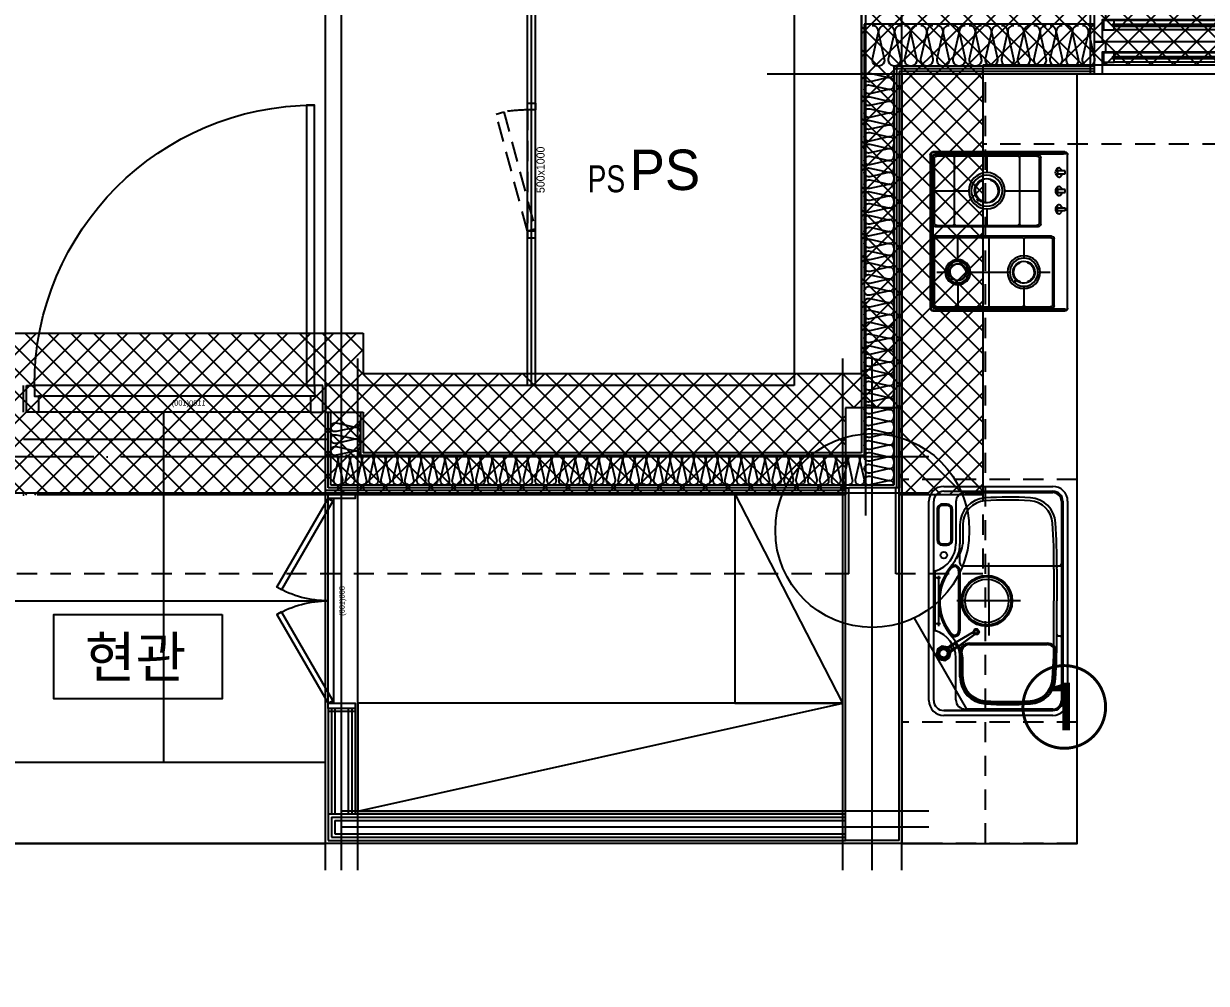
# Model space of a CAD drawing. Header units: millimetres. Extents: x -24416 to 92204, y -190080 to 23760.
# Drawn here: x 21951 to 26340, y -113935 to -110373 of the extents above; entities that cross this region are included whole.
import ezdxf
from ezdxf.enums import TextEntityAlignment as Align
from ezdxf.xclip import XClip

# ---------------------------------------------------------------- set-up
doc = ezdxf.new("R2010")
doc.units = ezdxf.units.MM
doc.header["$LTSCALE"] = 50
doc.header["$XCLIPFRAME"] = 0
for name, pattern in [('-HID', [2.5, 1.5, -1]), ('AUDIT_D_220706163347-0', [0]), ('CEN', [62, 60, -1, 0, -1]), ('HID', [2.5, 1.5, -1]), ('xr-101_102동-2F$0$HID', [2.3, 1.5, -0.8])]:
    doc.linetypes.add(name, pattern=pattern)
doc.layers.get('defpoints').update_dxf_attribs({"color": 139})
for name, color, linetype in [('A-STEEL', 4, 'Continuous'), ('AA-XXXX-TEXT#LEV', 3, 'Continuous'), ('AA-단열-바닥-욕실', 30, 'Continuous'), ('ARDM', 7, 'Continuous'), ('CEN_CON', 1, 'CEN'), ('CEN_WALL', 12, 'CEN'), ('CONC', 2, 'Continuous'), ('dan1', 7, 'HID'), ('DOOR', 4, 'Continuous'), ('F-FUR-설치', 6, 'Continuous'), ('FUR', 4, 'Continuous'), ('FUR_가전', 8, 'HID'), ('HAT', 9, 'Continuous'), ('INS', 252, 'Continuous'), ('ROM', 7, 'AUDIT_D_220706163347-0'), ('TEXT', 3, 'Continuous'), ('WAL_DRY', 7, 'Continuous'), ('WIN', 4, 'Continuous'), ('xr-101_102동-2F$0$AA-DWXM-DOOR(PS점검구)', 4, 'xr-101_102동-2F$0$HID'), ('바닥타일', 8, 'Continuous'), ('실명', 3, 'AUDIT_D_220706163347-0'), ('실명박스', 7, 'AUDIT_D_220706163347-0')]:
    doc.layers.add(name, color=color, linetype=linetype)
for name, color, linetype, plot in [('AA-CEN', 1, 'CEN', False), ('AA-XXXX-MC', 153, 'AUDIT_D_220706163347-0', False), ('Def-PrintX', 147, 'Continuous', False), ('Defpoint', 135, 'Continuous', False), ('MC', 135, 'Continuous', False), ('X - 단위세대$0$0_임시', 134, 'Continuous', False), ('xr-101_102동-2F$0$DEFPOINT', 231, 'Continuous', False)]:
    doc.layers.add(name, color=color, linetype=linetype, plot=plot)
doc.styles.add('HAUD01', font='Dotum.ttf')
doc.styles.add('HAUD02', font='Dotum.ttf', dxfattribs={"width": 0.8})
doc.styles.add('xr-101_102동-2F$0$HAUD01', font='Dotum.ttf')
doc.styles.add('돋움', font='Dotum.ttf')

# ---------------------------------------------------------------- blocks, each defined once
blk = doc.blocks.new('A$C38A1636F')
at = {"layer": 'xr-101_102동-2F$0$AA-DWXM-DOOR(PS점검구)'}
for p, q in [((225, 0), (-225, 0)), ((-225, -30), (225, -30))]:
    blk.add_line(p, q, dxfattribs=at)
for points in [[(-250, 0), (-225, 0), (-225, -30), (-250, -30)], [(250, 0), (225, 0), (225, -30), (250, -30)], [(-209.7, -146.5), (-217.4, -117.5), (217.2, -1), (225, -30)]]:
    blk.add_lwpolyline(points, close=True, dxfattribs=at)
blk.add_arc((385.2, -21.3), 610.2, 180.8182, 189.0705, dxfattribs=at)
at = {"layer": 'xr-101_102동-2F$0$DEFPOINT', "style": 'xr-101_102동-2F$0$HAUD01'}
blk.add_text('500x1000', height=30, rotation=180, dxfattribs=at).set_placement((-2.5, 18.6), align=Align.MIDDLE_CENTER)
blk = doc.blocks.new('CO-102-28F', base_point=(243441.5, -43595.4))
at = {"layer": 'A-STEEL'}
for p, q in [((253801.5, -43595.4), (253801.5, -41995.4)), ((253831.5, -43595.4), (253831.5, -41995.4))]:
    blk.add_line(p, q, dxfattribs=at)
at = {"layer": 'CEN_CON'}
blk.add_line((253816.5, -43595.4), (253816.5, -41980.4), dxfattribs=at)
at = {"layer": 'AA-XXXX-TEXT#LEV', "rotation": 270}
blk.add_blockref('A$C38A1636F', (253831.5, -42798), dxfattribs=at)
at = {"layer": 'Def-PrintX', "style": 'HAUD02', "width": 0.8}
blk.add_text('PS', height=100, dxfattribs=at).set_placement((254024.6, -42878.7))
blk = doc.blocks.new('WIN_이중창_1500')
at = {"layer": 'Defpoint'}
for p, q in [((-15, 240), (-15, 0)), ((1485, 240), (1485, 0))]:
    blk.add_line(p, q, dxfattribs=at)
at = {"layer": 'WIN'}
blk.add_line((735, -100), (735, 340), dxfattribs=at)
at = {"layer": 'WIN', "color": 8}
for p, q in [((1442, 240), (28, 240)), ((1397, 237), (755, 237)), ((715, 196), (73, 196)), ((1397, 202), (755, 202)), ((1430, 158), (40, 158)), ((715, 161), (73, 161)), ((1430, 120), (40, 120)), ((1397, 117), (755, 117)), ((715, 76), (73, 76)), ((1397, 82), (755, 82)), ((1430, 38), (40, 38)), ((1430, 0), (40, 0)), ((715, 41), (73, 41))]:
    blk.add_line(p, q, dxfattribs=at)
at = {"layer": 'WIN'}
for points in [[(40, 158), (28, 158), (28, 240), (0, 240), (0, 120), (40, 120), (40, 158)], [(755, 216.5), (755, 202), (715, 202), (715, 237), (755, 237), (755, 222.5)], [(1404, 222.5), (1404, 216.5), (748, 216.5), (748, 222.5), (1404, 222.5)], [(1397, 216.5), (1397, 202), (1437, 202), (1437, 237), (1397, 237), (1397, 222.5)], [(1430, 158), (1442, 158), (1442, 240), (1470, 240), (1470, 120), (1430, 120), (1430, 158)], [(73, 175.5), (73, 161), (33, 161), (33, 196), (73, 196), (73, 181.5)], [(722, 181.5), (722, 175.5), (66, 175.5), (66, 181.5), (722, 181.5)], [(715, 175.5), (715, 161), (755, 161), (755, 196), (715, 196), (715, 181.5)], [(40, 38), (28, 38), (28, 120), (0, 120), (0, 0), (40, 0), (40, 38)], [(755, 96.5), (755, 82), (715, 82), (715, 117), (755, 117), (755, 102.5)], [(1404, 102.5), (1404, 96.5), (748, 96.5), (748, 102.5), (1404, 102.5)], [(1397, 96.5), (1397, 82), (1437, 82), (1437, 117), (1397, 117), (1397, 102.5)], [(1430, 38), (1442, 38), (1442, 120), (1470, 120), (1470, 0), (1430, 0), (1430, 38)], [(73, 55.5), (73, 41), (33, 41), (33, 76), (73, 76), (73, 61.5)], [(722, 61.5), (722, 55.5), (66, 55.5), (66, 61.5), (722, 61.5)], [(715, 55.5), (715, 41), (755, 41), (755, 76), (715, 76), (715, 61.5)]]:
    blk.add_lwpolyline(points, dxfattribs=at)
blk = doc.blocks.new('insul1')
blk.add_lwpolyline([(0, 0, 0.480617), (0.146, 0.183), (0.004, 0.817, -1.249969), (0.296, 0.817), (0.154, 0.183, 0.480617), (0.3, 0, 0.480617)], format="xyb")
blk = doc.blocks.new('DOOR-800(100)')
at = {"layer": 'DOOR'}
for points in [[(359.1, 272.7), (349.1, 290), (20, 100), (30, 82.7)], [(440.9, 272.7), (450.9, 290), (780, 100), (770, 82.7)], [(20, 100), (0, 100), (0, 0), (20, 0)], [(780, 80), (780, 100), (20, 100), (20, 80)], [(800, 100), (780, 100), (780, 0), (800, 0)]]:
    blk.add_lwpolyline(points, close=True, dxfattribs=at)
for centre, start, end in [((20, 100), 0, 30), ((780, 100), 150, 180)]:
    blk.add_arc(centre, 380, start, end, dxfattribs=at)
at = {"layer": 'X - 단위세대$0$0_임시'}
for p, q in [((-10, 0), (-10, 100)), ((810, 0), (810, 100))]:
    blk.add_line(p, q, dxfattribs=at)
at = {"layer": 'X - 단위세대$0$0_임시', "style": 'HAUD02'}
blk.add_text('800(100)', height=20, dxfattribs=at).set_placement((400.3, 46.2), align=Align.MIDDLE)
blk = doc.blocks.new('FSD-1100(100)')
at = {"layer": 'DOOR'}
for p, q in [((30, 100), (1070, 100)), ((45, 60), (1055, 60)), ((45, 0), (1055, 0))]:
    blk.add_line(p, q, dxfattribs=at)
blk.add_lwpolyline([(30, 100), (30, 1140), (60, 1140), (60, 100), (30, 100)], dxfattribs=at)
for points in [[(0, 100), (30, 100), (30, 60), (45, 60), (45, 0), (0, 0)], [(1100, 100), (1070, 100), (1070, 60), (1055, 60), (1055, 0), (1100, 0)]]:
    blk.add_lwpolyline(points, close=True, dxfattribs=at)
blk.add_arc((30, 100), 1040, 0, 90, dxfattribs=at)
at = {"layer": 'X - 단위세대$0$0_임시'}
for p, q in [((-10, 0), (-10, 100)), ((1110, 0), (1110, 100))]:
    blk.add_line(p, q, dxfattribs=at)
at = {"layer": 'X - 단위세대$0$0_임시', "style": 'HAUD02'}
blk.add_text('1100(100)', height=20, dxfattribs=at).set_placement((497.5, 32.2), align=Align.MIDDLE)
blk = doc.blocks.new('쿡탑')
at = {"layer": 'FUR'}
for p, q in [((460721, 189595.4), (461291, 189595.4)), ((460711, 189095.4), (460711, 189585.4)), ((460712, 189582.4), (460712, 189318.9)), ((460719, 189103.9), (460719, 189577.4)), ((460721, 189195.4), (460721, 189575.4)), ((460722, 189592.4), (461290, 189592.4)), ((460726, 189267.1), (460726, 189570.4)), ((460729, 189587.4), (461283, 189587.4)), ((460731, 189585.4), (461281, 189585.4)), ((460736, 189580.4), (460973.5, 189580.4)), ((460854.8, 189580.4), (460854.8, 189452.6)), ((460983.5, 189570.4), (460983.5, 189508.6)), ((460988.5, 189195.4), (460988.5, 189575.4)), ((461023.5, 189145.4), (461023.5, 189575.4)), ((461028.5, 189570.4), (461028.5, 189495.4)), ((461038.5, 189580.4), (461276, 189580.4)), ((461157.3, 189570.4), (461157.3, 189532.9)), ((461286, 189570.4), (461286, 189150.4)), ((461291, 189575.4), (461291, 189145.4)), ((461293, 189577.4), (461293, 189103.9)), ((461300, 189582.4), (461300, 189338.9)), ((461301, 189585.4), (461301, 189095.4)), ((460728, 189508.6), (460726, 189508.6)), ((460981.6, 189508.6), (460983.5, 189508.6)), ((460728, 189503.6), (460726, 189503.6)), ((460730.3, 189506.1), (460979.2, 189506.1)), ((460981.6, 189503.6), (460983.5, 189503.6)), ((460983.5, 189503.6), (460983.5, 189267.1)), ((461030.5, 189495.4), (461028.5, 189495.4)), ((461028.5, 189490.4), (461028.5, 189250.4)), ((461030.5, 189490.4), (461028.5, 189490.4)), ((461117.2, 189492.9), (461032.9, 189492.9)), ((461197.3, 189492.9), (461281.7, 189492.9)), ((461284.1, 189495.4), (461286, 189495.4)), ((461284.1, 189490.4), (461286, 189490.4)), ((461157.3, 189452.8), (461157.3, 189300.1)), ((460726, 189385.4), (460787.6, 189385.4)), ((460922, 189385.4), (460983.5, 189385.4)), ((461286, 189376.5), (461028.5, 189376.5)), ((461298, 189156.9), (461300, 189338.9)), ((460714, 189156.9), (460712, 189318.9)), ((460854.8, 189318.1), (460854.8, 189190.4)), ((460728, 189267.1), (460726, 189267.1)), ((460726, 189200.4), (460726, 189262.1)), ((460728, 189262.1), (460726, 189262.1)), ((460730.3, 189264.6), (460979.2, 189264.6)), ((460981.6, 189267.1), (460983.5, 189267.1)), ((460981.6, 189262.1), (460983.5, 189262.1)), ((460983.5, 189262.1), (460983.5, 189200.4)), ((461030.5, 189250.4), (461028.5, 189250.4)), ((461028.5, 189245.4), (461028.5, 189150.4)), ((461030.5, 189245.4), (461028.5, 189245.4)), ((461032.8, 189247.9), (461105, 189247.9)), ((461209.6, 189247.9), (461281.7, 189247.9)), ((461284.1, 189250.4), (461286, 189250.4)), ((461284.1, 189245.4), (461286, 189245.4)), ((460714, 189156.9), (460714, 189095.4)), ((460978.5, 189185.4), (460731, 189185.4)), ((460973.5, 189190.4), (460736, 189190.4)), ((461157.3, 189195.6), (461157.3, 189150.4)), ((461298, 189156.9), (461298, 189095.4)), ((460770.5, 189113.9), (460780.7, 189104.7)), ((460770.5, 189113.9), (460780.7, 189104.7)), ((460780.9, 189123.2), (460792.2, 189123.2)), ((460780.9, 189094.2), (460780.9, 189123.2)), ((460780.9, 189123.2), (460792.2, 189123.2)), ((460780.9, 189094.2), (460780.9, 189123.2)), ((460792.2, 189123.2), (460792.2, 189094.2)), ((460792.2, 189123.2), (460792.2, 189094.2)), ((460803.4, 189113.7), (460792.2, 189104.5)), ((460803.4, 189113.7), (460792.2, 189104.5)), ((460839.4, 189113.9), (460849.6, 189104.7)), ((460839.4, 189113.9), (460849.6, 189104.7)), ((460839.4, 189113.9), (460849.6, 189104.7)), ((460839.4, 189113.9), (460849.6, 189104.7)), ((460839.4, 189113.9), (460849.6, 189104.7)), ((460839.4, 189113.9), (460849.6, 189104.7)), ((460839.4, 189113.9), (460849.6, 189104.7)), ((460839.4, 189113.9), (460849.6, 189104.7)), ((460849.9, 189123.1), (460861.2, 189123.1)), ((460849.9, 189094.2), (460849.9, 189123.1)), ((460849.9, 189123.1), (460861.2, 189123.1)), ((460849.9, 189094.2), (460849.9, 189123.1)), ((460849.9, 189123.1), (460861.2, 189123.1)), ((460849.9, 189094.2), (460849.9, 189123.1)), ((460849.9, 189123.1), (460861.2, 189123.1)), ((460849.9, 189094.2), (460849.9, 189123.1)), ((460849.9, 189123.1), (460861.2, 189123.1)), ((460849.9, 189094.2), (460849.9, 189123.1)), ((460849.9, 189123.1), (460861.2, 189123.1)), ((460849.9, 189094.2), (460849.9, 189123.1)), ((460849.9, 189123.1), (460861.2, 189123.1)), ((460849.9, 189094.2), (460849.9, 189123.1)), ((460849.9, 189123.1), (460861.2, 189123.1)), ((460849.9, 189094.2), (460849.9, 189123.1)), ((460872.3, 189113.7), (460861.1, 189104.5)), ((460872.3, 189113.7), (460861.1, 189104.5)), ((460872.3, 189113.7), (460861.1, 189104.5)), ((460872.3, 189113.7), (460861.1, 189104.5)), ((460872.3, 189113.7), (460861.1, 189104.5)), ((460872.3, 189113.7), (460861.1, 189104.5)), ((460872.3, 189113.7), (460861.1, 189104.5)), ((460872.3, 189113.7), (460861.1, 189104.5)), ((460861.2, 189123.1), (460861.2, 189094.2)), ((460861.2, 189123.1), (460861.2, 189094.2)), ((460861.2, 189123.1), (460861.2, 189094.2)), ((460861.2, 189123.1), (460861.2, 189094.2)), ((460861.2, 189123.1), (460861.2, 189094.2)), ((460861.2, 189123.1), (460861.2, 189094.2)), ((460861.2, 189123.1), (460861.2, 189094.2)), ((460861.2, 189123.1), (460861.2, 189094.2)), ((460907.3, 189113.7), (460918.4, 189104.5)), ((460907.3, 189113.7), (460918.4, 189104.5)), ((460907.3, 189113.7), (460918.4, 189104.5)), ((460907.3, 189113.7), (460918.4, 189104.5)), ((460907.3, 189113.7), (460918.4, 189104.5)), ((460907.3, 189113.7), (460918.4, 189104.5)), ((460907.3, 189113.7), (460918.4, 189104.5)), ((460907.3, 189113.7), (460918.4, 189104.5)), ((460929.7, 189123.1), (460918.4, 189123.1)), ((460918.4, 189123.1), (460918.4, 189094.2)), ((460929.7, 189123.1), (460918.4, 189123.1)), ((460918.4, 189123.1), (460918.4, 189094.2)), ((460929.7, 189123.1), (460918.4, 189123.1)), ((460918.4, 189123.1), (460918.4, 189094.2)), ((460929.7, 189123.1), (460918.4, 189123.1)), ((460918.4, 189123.1), (460918.4, 189094.2)), ((460929.7, 189123.1), (460918.4, 189123.1)), ((460918.4, 189123.1), (460918.4, 189094.2)), ((460929.7, 189123.1), (460918.4, 189123.1)), ((460918.4, 189123.1), (460918.4, 189094.2)), ((460929.7, 189123.1), (460918.4, 189123.1)), ((460918.4, 189123.1), (460918.4, 189094.2)), ((460929.7, 189123.1), (460918.4, 189123.1)), ((460918.4, 189123.1), (460918.4, 189094.2)), ((460929.7, 189094.2), (460929.7, 189123.1)), ((460929.7, 189094.2), (460929.7, 189123.1)), ((460929.7, 189094.2), (460929.7, 189123.1)), ((460929.7, 189094.2), (460929.7, 189123.1)), ((460929.7, 189094.2), (460929.7, 189123.1)), ((460929.7, 189094.2), (460929.7, 189123.1)), ((460929.7, 189094.2), (460929.7, 189123.1)), ((460929.7, 189094.2), (460929.7, 189123.1)), ((460940.2, 189113.9), (460930, 189104.7)), ((460940.2, 189113.9), (460930, 189104.7)), ((460940.2, 189113.9), (460930, 189104.7)), ((460940.2, 189113.9), (460930, 189104.7)), ((460940.2, 189113.9), (460930, 189104.7)), ((460940.2, 189113.9), (460930, 189104.7)), ((460940.2, 189113.9), (460930, 189104.7)), ((460940.2, 189113.9), (460930, 189104.7)), ((461281, 189135.4), (461033.5, 189135.4)), ((461276, 189140.4), (461038.5, 189140.4)), ((461291, 189085.4), (460721, 189085.4)), ((460792.2, 189094.2), (460780.9, 189094.2)), ((460792.2, 189094.2), (460780.9, 189094.2)), ((460861.2, 189094.2), (460849.9, 189094.2)), ((460861.2, 189094.2), (460849.9, 189094.2)), ((460861.2, 189094.2), (460849.9, 189094.2)), ((460861.2, 189094.2), (460849.9, 189094.2)), ((460861.2, 189094.2), (460849.9, 189094.2)), ((460861.2, 189094.2), (460849.9, 189094.2)), ((460861.2, 189094.2), (460849.9, 189094.2)), ((460861.2, 189094.2), (460849.9, 189094.2)), ((460918.4, 189094.2), (460929.7, 189094.2)), ((460918.4, 189094.2), (460929.7, 189094.2)), ((460918.4, 189094.2), (460929.7, 189094.2)), ((460918.4, 189094.2), (460929.7, 189094.2)), ((460918.4, 189094.2), (460929.7, 189094.2)), ((460918.4, 189094.2), (460929.7, 189094.2)), ((460918.4, 189094.2), (460929.7, 189094.2)), ((460918.4, 189094.2), (460929.7, 189094.2))]:
    blk.add_line(p, q, dxfattribs=at)
for centre, radius in [((461157.3, 189492.9), 46.7), ((461157.3, 189492.9), 40), ((460854.8, 189385.4), 67.2), ((460854.8, 189385.4), 57.7), ((461157.3, 189247.9), 60.9), ((461157.3, 189247.9), 52.3)]:
    blk.add_circle(centre, radius, dxfattribs=at)
for centre, radius, start, end in [((460721, 189585.4), 10, 90, 180), ((461291, 189585.4), 10, 0, 90), ((460722, 189582.4), 10, 90, 180), ((460729, 189577.4), 10, 90, 180), ((460731, 189575.4), 10, 90, 180), ((460736, 189570.4), 10, 90, 180), ((460973.5, 189570.4), 10, 0, 90), ((460978.5, 189575.4), 10, 0, 90), ((461033.5, 189575.4), 10, 90, 180), ((461038.5, 189570.4), 10, 90, 180), ((461276, 189570.4), 10, 0, 90), ((461281, 189575.4), 10, 0, 90), ((461283, 189577.4), 10, 0, 90), ((461290, 189582.4), 10, 0, 90), ((460727.8, 189506.1), 2.51, 274.2415, 85.7585), ((460981.7, 189506.1), 2.51, 94.2415, 265.7585), ((461157.3, 189492.9), 31.4, 46.3378, 40.7194), ((461157.3, 189492.9), 29.2, 21.5687, 157.2181), ((461030.3, 189492.9), 2.51, 274.2415, 85.7585), ((461156.1, 189435.2), 55.6, 120.4999, 120.9395), ((461157.9, 189550.4), 55.6, 237.2301, 237.6615), ((461128.7, 189481.7), 1.53, 21.2578, 120.4999), ((461129, 189504.7), 1.53, 237.6615, 337.2181), ((461157.3, 189492.9), 29.2, 201.2578, 336.4054), ((461185.4, 189480.6), 1.53, 57.1633, 156.4054), ((461185.8, 189504.1), 1.53, 201.5687, 301.1252), ((461156.1, 189435.2), 55.6, 56.7238, 57.1633), ((461157.9, 189550.4), 55.6, 301.1252, 301.5566), ((461284.2, 189492.9), 2.51, 94.2415, 265.7585), ((460854.8, 189385.4), 45.2, 46.3378, 40.7194), ((460854.8, 189385.4), 42, 21.5687, 157.2181), ((460855.7, 189468.2), 80, 237.2301, 237.6615), ((460814, 189402.5), 2.21, 237.6615, 337.2181), ((460895.9, 189401.6), 2.21, 201.5687, 301.1252), ((460855.7, 189468.2), 80, 301.1252, 301.5566), ((460853.1, 189302.3), 80, 120.4999, 120.9395), ((460813.6, 189369.3), 2.21, 21.2578, 120.4999), ((460854.8, 189385.4), 42, 201.2578, 336.4054), ((460895.3, 189367.7), 2.21, 57.1633, 156.4054), ((460853.1, 189302.3), 80, 56.7238, 57.1633), ((461157.3, 189247.9), 41, 46.3378, 40.7194), ((460727.8, 189264.6), 2.51, 274.2415, 85.7585), ((460981.7, 189264.6), 2.51, 94.2415, 265.7585), ((461030.3, 189247.9), 2.51, 274.2415, 85.7585), ((461158.1, 189323), 72.6, 237.2301, 237.6615), ((461120.3, 189263.4), 2, 237.6615, 337.2181), ((461157.3, 189247.9), 38.1, 21.5687, 157.2181), ((461194.5, 189262.6), 2, 201.5687, 301.1252), ((461158.1, 189323), 72.6, 301.1252, 301.5566), ((461284.2, 189247.9), 2.51, 94.2415, 265.7585), ((460736, 189200.4), 10, 180, 270), ((460973.5, 189200.4), 10, 270, 0), ((461155.7, 189172.5), 72.6, 120.4999, 120.9395), ((461119.9, 189233.3), 2, 21.2578, 120.4999), ((461157.3, 189247.9), 38.1, 201.2578, 336.4054), ((461194, 189231.8), 2, 57.1633, 156.4054), ((461155.7, 189172.5), 72.6, 56.7238, 57.1633), ((460731, 189195.4), 10, 180, 270), ((460978.5, 189195.4), 10, 270, 0), ((460773.8, 189117.6), 5, 148.5357, 228.0471), ((460773.8, 189117.6), 5, 148.5357, 228.0471), ((460776.4, 189115.1), 8.47, 57.3013, 148.1768), ((460776.4, 189115.1), 8.47, 57.3013, 148.1768), ((460787, 189109.6), 20.4, 31.2565, 148.5357), ((460787, 189109.6), 20.4, 31.2565, 148.5357), ((460796.9, 189113.5), 9.86, 34.7229, 117.6077), ((460796.9, 189113.5), 9.86, 34.7229, 117.6077), ((460800.2, 189117.6), 5, 309.4595, 31.2565), ((460800.2, 189117.6), 5, 309.4595, 31.2565), ((460842.8, 189117.6), 5, 148.5357, 228.0471), ((460842.8, 189117.6), 5, 148.5357, 228.0471), ((460842.8, 189117.6), 5, 148.5357, 228.0471), ((460842.8, 189117.6), 5, 148.5357, 228.0471), ((460842.8, 189117.6), 5, 148.5357, 228.0471), ((460842.8, 189117.6), 5, 148.5357, 228.0471), ((460842.8, 189117.6), 5, 148.5357, 228.0471), ((460842.8, 189117.6), 5, 148.5357, 228.0471), ((460845.3, 189115), 8.47, 57.3013, 148.1768), ((460845.3, 189115), 8.47, 57.3013, 148.1768), ((460845.3, 189115), 8.47, 57.3013, 148.1768), ((460845.3, 189115), 8.47, 57.3013, 148.1768), ((460845.3, 189115), 8.47, 57.3013, 148.1768), ((460845.3, 189115), 8.47, 57.3013, 148.1768), ((460845.3, 189115), 8.47, 57.3013, 148.1768), ((460845.3, 189115), 8.47, 57.3013, 148.1768), ((460855.9, 189109.5), 20.4, 31.2565, 148.5357), ((460855.9, 189109.5), 20.4, 31.2565, 148.5357), ((460855.9, 189109.5), 20.4, 31.2565, 148.5357), ((460855.9, 189109.5), 20.4, 31.2565, 148.5357), ((460855.9, 189109.5), 20.4, 31.2565, 148.5357), ((460855.9, 189109.5), 20.4, 31.2565, 148.5357), ((460855.9, 189109.5), 20.4, 31.2565, 148.5357), ((460855.9, 189109.5), 20.4, 31.2565, 148.5357), ((460865.8, 189113.4), 9.86, 34.7229, 117.6077), ((460865.8, 189113.4), 9.86, 34.7229, 117.6077), ((460865.8, 189113.4), 9.86, 34.7229, 117.6077), ((460865.8, 189113.4), 9.86, 34.7229, 117.6077), ((460865.8, 189113.4), 9.86, 34.7229, 117.6077), ((460865.8, 189113.4), 9.86, 34.7229, 117.6077), ((460865.8, 189113.4), 9.86, 34.7229, 117.6077), ((460865.8, 189113.4), 9.86, 34.7229, 117.6077), ((460869.1, 189117.5), 5, 309.4595, 31.2565), ((460869.1, 189117.5), 5, 309.4595, 31.2565), ((460869.1, 189117.5), 5, 309.4595, 31.2565), ((460869.1, 189117.5), 5, 309.4595, 31.2565), ((460869.1, 189117.5), 5, 309.4595, 31.2565), ((460869.1, 189117.5), 5, 309.4595, 31.2565), ((460869.1, 189117.5), 5, 309.4595, 31.2565), ((460869.1, 189117.5), 5, 309.4595, 31.2565), ((460910.5, 189117.5), 5, 148.7435, 230.5405), ((460910.5, 189117.5), 5, 148.7435, 230.5405), ((460910.5, 189117.5), 5, 148.7435, 230.5405), ((460910.5, 189117.5), 5, 148.7435, 230.5405), ((460910.5, 189117.5), 5, 148.7435, 230.5405), ((460910.5, 189117.5), 5, 148.7435, 230.5405), ((460910.5, 189117.5), 5, 148.7435, 230.5405), ((460910.5, 189117.5), 5, 148.7435, 230.5405), ((460913.8, 189113.4), 9.86, 62.3923, 145.2771), ((460913.8, 189113.4), 9.86, 62.3923, 145.2771), ((460913.8, 189113.4), 9.86, 62.3923, 145.2771), ((460913.8, 189113.4), 9.86, 62.3923, 145.2771), ((460913.8, 189113.4), 9.86, 62.3923, 145.2771), ((460913.8, 189113.4), 9.86, 62.3923, 145.2771), ((460913.8, 189113.4), 9.86, 62.3923, 145.2771), ((460913.8, 189113.4), 9.86, 62.3923, 145.2771), ((460923.6, 189109.5), 20.4, 31.4643, 148.7435), ((460923.6, 189109.5), 20.4, 31.4643, 148.7435), ((460923.6, 189109.5), 20.4, 31.4643, 148.7435), ((460923.6, 189109.5), 20.4, 31.4643, 148.7435), ((460923.6, 189109.5), 20.4, 31.4643, 148.7435), ((460923.6, 189109.5), 20.4, 31.4643, 148.7435), ((460923.6, 189109.5), 20.4, 31.4643, 148.7435), ((460923.6, 189109.5), 20.4, 31.4643, 148.7435), ((460934.2, 189115), 8.47, 31.8232, 122.6987), ((460934.2, 189115), 8.47, 31.8232, 122.6987), ((460934.2, 189115), 8.47, 31.8232, 122.6987), ((460934.2, 189115), 8.47, 31.8232, 122.6987), ((460934.2, 189115), 8.47, 31.8232, 122.6987), ((460934.2, 189115), 8.47, 31.8232, 122.6987), ((460934.2, 189115), 8.47, 31.8232, 122.6987), ((460934.2, 189115), 8.47, 31.8232, 122.6987), ((460936.8, 189117.6), 5, 311.9529, 31.4643), ((460936.8, 189117.6), 5, 311.9529, 31.4643), ((460936.8, 189117.6), 5, 311.9529, 31.4643), ((460936.8, 189117.6), 5, 311.9529, 31.4643), ((460936.8, 189117.6), 5, 311.9529, 31.4643), ((460936.8, 189117.6), 5, 311.9529, 31.4643), ((460936.8, 189117.6), 5, 311.9529, 31.4643), ((460936.8, 189117.6), 5, 311.9529, 31.4643), ((461033.5, 189145.4), 10, 180, 270), ((461038.5, 189150.4), 10, 180, 270), ((461276, 189150.4), 10, 270, 0), ((461281, 189145.4), 10, 270, 0), ((460721, 189095.4), 10, 180, 270), ((460708.5, 189096.9), 5.72, 302.473, 344.4523), ((460658.6, 189105.8), 60.4, 341.5721, 1.816), ((461291, 189095.4), 10, 270, 0), ((461353.4, 189105.8), 60.4, 178.184, 198.4279), ((461303.5, 189096.9), 5.72, 195.5477, 237.527)]:
    blk.add_arc(centre, radius, start, end, dxfattribs=at)
at = {"layer": 'FUR', "extrusion": (0, 0, -1)}
for centre, major_axis in [((461180.8, 189516), (0, -2.7)), ((460888.6, 189418.7), (0, -3.88)), ((461187.9, 189278.1), (0, -3.52))]:
    blk.add_ellipse(centre, major_axis=major_axis, ratio=0.678938, start_param=1.412183, end_param=6.112097, dxfattribs=at)
blk = doc.blocks.new('K-sink')
at = {"layer": 'FUR'}
for p, q in [((-370, -105), (370, -105)), ((-370, -123), (370, -123)), ((-108.2, -128), (108.2, -128)), ((-425, -565), (-425, -160)), ((-407, -160), (-407, -565)), ((-407, -565), (-407, -160)), ((-208.1, -150.2), (-210.6, -162.4)), ((-208.1, -150.2), (-210.6, -162.4)), ((-210.6, -162.4), (-203.8, -172.8)), ((-210.6, -162.4), (-203.8, -172.8)), ((-197.8, -143.4), (-208.1, -150.2)), ((-197.8, -143.4), (-208.1, -150.2)), ((-203.8, -172.8), (-191.6, -175.3)), ((-203.8, -172.8), (-191.6, -175.3)), ((-185.6, -145.9), (-197.8, -143.4)), ((-185.6, -145.9), (-197.8, -143.4)), ((-191.6, -175.3), (-181.2, -168.4)), ((-191.6, -175.3), (-181.2, -168.4)), ((-178.7, -156.2), (-185.6, -145.9)), ((-178.7, -156.2), (-185.6, -145.9)), ((-181.2, -168.4), (-178.7, -156.2)), ((-181.2, -168.4), (-178.7, -156.2)), ((206.6, -155.1), (206.6, -172.4)), ((339.1, -135.1), (226.6, -135.1)), ((359.1, -172.4), (359.1, -155.1)), ((407, -160), (407, -565)), ((425, -160), (425, -565)), ((-367, -205), (-211.7, -205)), ((367, -205), (211.7, -205)), ((226.6, -192.4), (339.1, -192.4)), ((-402, -565), (-402, -240)), ((-282.3, -220), (-192, -220)), ((-282.3, -220), (-211.7, -220)), ((-157, -255), (-157, -544.5)), ((130, -230), (130, -602)), ((140, -220), (211.7, -220)), ((282.3, -220), (211.7, -220)), ((402, -240), (402, -565)), ((135.3, -597), (-370, -597)), ((370, -602), (-370, -602)), ((-129.7, -584.6), (-130.3, -592.4)), ((-118, -580), (0, -580)), ((118, -580), (0, -580)), ((129.7, -584.6), (130.3, -592.4)), ((370, -597), (135.3, -597)), ((370, -620), (-370, -620))]:
    blk.add_line(p, q, dxfattribs=at)
at = {"layer": 'FUR', "color": 199}
for p, q in [((-85, -148.4), (-85, -131.6)), ((85, -148.4), (85, -131.6)), ((-76.6, -140), (-93.4, -140)), ((87.5, -140), (-87.5, -140)), ((93.4, -140), (76.6, -140)), ((0, -445), (0, -208.5)), ((-282.3, -231), (-211.7, -231)), ((0, -326.8), (-129.1, -326.8)), ((0, -326.8), (140.9, -326.8))]:
    blk.add_line(p, q, dxfattribs=at)
at = {"layer": 'FUR', "ltscale": 0.6}
for p, q in [((-217.1, -144.2), (-221.2, -164.5)), ((-221.2, -164.5), (-209.8, -181.7)), ((-199.9, -132.8), (-217.1, -144.2)), ((-179.6, -136.9), (-199.9, -132.8)), ((-191.6, -175.3), (-169.5, -208.6)), ((-189.5, -185.9), (-172.2, -174.4)), ((-168.1, -154.1), (-179.6, -136.9)), ((-172.2, -174.4), (-168.1, -154.1)), ((-209.8, -181.7), (-189.5, -185.9))]:
    blk.add_line(p, q, dxfattribs=at)
at = {"layer": 'FUR', "color": 199, "ltscale": 0.5}
for p, q in [((211.6, -155.1), (211.6, -172.4)), ((339.1, -140.1), (226.6, -140.1)), ((354.1, -172.4), (354.1, -155.1)), ((-122.6, -189.3), (-120.6, -186.7)), ((110.6, -215), (-110.6, -215)), ((122.6, -189.3), (120.3, -186.5)), ((226.6, -187.4), (339.1, -187.4)), ((-282.3, -226), (-192, -226)), ((-162, -256), (-162, -543.5)), ((282.3, -231), (211.7, -231)), ((-118, -569), (0, -569)), ((118, -569), (0, -569))]:
    blk.add_line(p, q, dxfattribs=at)
at = {"layer": 'FUR', "ltscale": 0.5}
blk.add_line((110.6, -220), (-110.6, -220), dxfattribs=at)
at = {"layer": 'FUR', "color": 199}
for centre, radius in [((-195.2, -158.9), 21.9), ((-85, -140), 2.5), ((85, -140), 2.5), ((0, -320), 90), ((0, -320), 81)]:
    blk.add_circle(centre, radius, dxfattribs=at)
at = {"layer": 'FUR'}
for centre, radius in [((169.6, -160), 12.2), ((0, -320), 94.5)]:
    blk.add_circle(centre, radius, dxfattribs=at)
for centre, radius, start, end in [((-370, -160), 55, 90, 180), ((-370, -160), 37, 90, 180), ((-211.7, -100), 105, 270, 343.3193), ((-108.2, -131), 3, 90, 163.3193), ((108.2, -131), 3, 16.6807, 90), ((211.7, -100), 105, 196.6807, 270), ((370, -160), 55, 0, 90), ((370, -160), 37, 0, 90), ((0, -340), 200, 90, 131.4096), ((0, -340), 200, 48.5904, 90), ((226.6, -155.1), 20, 90, 180), ((226.6, -172.4), 20, 180, 270), ((339.1, -155.1), 20, 360, 90), ((339.1, -172.4), 20, 270, 0), ((-367, -240), 35, 90, 180), ((-211.7, -100), 120, 270, 311.4096), ((211.7, -100), 120, 228.5904, 270), ((367, -240), 35, 0, 90), ((-282.3, -320), 100, 90, 176.1774), ((-192, -255), 35, 0, 90), ((140, -230), 10, 90.025, 180), ((282.3, -320), 100, 3.8226, 90), ((914.2, -400), 1299.2, 176.1751, 183.5988), ((-915, -400), 1300, 356.4036, 3.8226), ((-282.6, -475.3), 100, 183.5964, 266.1102), ((282.6, -475.3), 100, 273.8898, 356.4036), ((-370, -565), 55, 180, 270), ((-370, -565), 37, 180, 270), ((-370, -565), 32, 180, 270), ((-192, -544.5), 35, 268.6272, 0), ((370, -565), 32, 270, 0), ((370, -565), 37, 270, 0), ((370, -565), 55, 270, 0), ((-140.2, 1619.9), 2200, 266.1102, 270.5776), ((-135.3, -592), 5, 270, 355), ((-124.7, -585.1), 5, 90.4028, 175), ((140.2, 1619.9), 2200, 269.4224, 273.8898), ((140.2, 1619.9), 2200, 269.4224, 269.5972), ((124.7, -585.1), 5, 5, 89.5972), ((138.7, -588.4), 8.66, 181.0559, 263.1777), ((135.3, -592), 5, 185, 270)]:
    blk.add_arc(centre, radius, start, end, dxfattribs=at)
at = {"layer": 'FUR', "color": 199, "ltscale": 0.5}
for centre, radius, start, end in [((0, -340), 195, 90, 128.1858), ((0, -340), 195, 51.926, 90), ((226.6, -155.1), 15, 90, 180), ((226.6, -172.4), 15, 180, 270), ((339.1, -155.1), 15, 0, 90), ((339.1, -172.4), 15, 270, 0), ((-112.1, -200.1), 15, 134.2485, 274.3944), ((112.1, -200.1), 15, 265.6056, 45.7515), ((222.9, -131.6), 100, 228.7744, 263.5192), ((-282.3, -320), 94, 90, 176.1774), ((-192, -256), 30, 0, 90), ((282.3, -320), 89, 3.8226, 90), ((915, -400), 1294, 176.1774, 183.5964), ((-915, -400), 1289, 356.4036, 3.8226), ((-282.6, -475.3), 94, 183.5964, 266.1102), ((282.6, -475.3), 89, 273.8898, 356.4036), ((-140.2, 1619.9), 2194, 266.1102, 268.6266), ((-192, -543.5), 30, 268.6266, 0), ((140.2, 1619.9), 2189, 269.4224, 273.8898)]:
    blk.add_arc(centre, radius, start, end, dxfattribs=at)
at = {"layer": 'FUR', "color": 199}
for centre, radius, start, end in [((-222.9, -131.6), 100, 276.4808, 311.2256), ((-282.3, -320), 89, 90, 176.1774), ((914.2, -400), 1288.2, 176.1751, 183.5988), ((-282.6, -475.3), 89, 183.5964, 266.1102), ((-140.2, 1619.9), 2189, 266.1102, 270.5776)]:
    blk.add_arc(centre, radius, start, end, dxfattribs=at)
at = {"layer": 'FUR', "ltscale": 0.5}
for centre, start, end in [((-112.1, -200.1), 134.2485, 274.3944), ((112.1, -200.1), 265.6056, 45.7515)]:
    blk.add_arc(centre, 20, start, end, dxfattribs=at)
at = {"layer": 'FUR', "ltscale": 0.6}
for points in [[(-221.2, -164.5), (-210.6, -162.4), (-208.1, -150.2), (-217.1, -144.2)], [(-209.8, -181.7), (-203.8, -172.8), (-210.6, -162.4), (-221.2, -164.5)], [(-217.1, -144.2), (-199.9, -132.8), (-197.8, -143.4), (-208.1, -150.2)], [(-209.8, -181.7), (-189.5, -185.9), (-191.6, -175.3), (-203.8, -172.8)], [(-199.9, -132.8), (-197.8, -143.4), (-185.6, -145.9), (-179.6, -136.9)], [(-184, -194.2), (-189.5, -185.9), (-191.6, -175.3), (-184, -194.2)], [(-191.6, -175.3), (-169.5, -208.6), (-191.6, -175.3)], [(-179.6, -136.9), (-185.6, -145.9), (-178.7, -156.2), (-168.1, -154.1)], [(-172.2, -174.4), (-168.1, -154.1), (-178.7, -156.2), (-181.2, -168.4)], [(-172.2, -174.4), (-166.7, -182.8), (-166.7, -182.8), (-181.2, -168.4)], [(-159.1, -201.7), (-181.2, -168.4), (-181.2, -168.4), (-159.1, -201.7)], [(-124.5, -274.7), (-124.5, -274.7), (-184, -194.2)], [(-115.8, -269), (-115.3, -268.8), (-124.9, -275.1), (-124.5, -274.7)], [(-115.1, -273.3), (-115.8, -269), (-124.5, -274.7), (-120.8, -277.1)], [(-124.2, -286.5), (-120.4, -284), (-114.2, -287.1), (-113.9, -291.7)], [(-104.4, -285.4), (-113.9, -291.7), (-114.2, -287.1), (-108.5, -283.3)], [(-105.1, -273.9), (-108.9, -276.4), (-108.5, -283.3), (-104.4, -285.4)]]:
    blk.add_3dface(points, dxfattribs=at)
at = {"layer": 'FUR', "ltscale": 0.6, "invisible_edges": 8}
for points in [[(-191.6, -175.3), (-203.8, -172.8), (-210.6, -162.4), (-208.1, -150.2)], [(-197.8, -143.4), (-185.6, -145.9), (-178.7, -156.2), (-181.2, -168.4)], [(-124.9, -275.1), (-124.5, -274.7), (-124.5, -274.7), (-120.8, -277.1)], [(-120.8, -277.1), (-120.4, -284), (-124.2, -286.5), (-124.9, -275.1)], [(-120.4, -284), (-120.8, -277.1), (-115.1, -273.3), (-108.9, -276.4)], [(-108.9, -276.4), (-108.5, -283.3), (-114.2, -287.1), (-120.4, -284)], [(-108.9, -276.4), (-105.1, -273.9), (-115.3, -268.8), (-115.8, -269)], [(-115.8, -269), (-115.8, -269), (-115.1, -273.3), (-108.9, -276.4)]]:
    blk.add_3dface(points, dxfattribs=at)
at = {"layer": 'FUR', "invisible_edges": 10}
blk.add_3dface([(-208.1, -150.2), (-197.8, -143.4), (-181.2, -168.4), (-191.6, -175.3)], dxfattribs=at)
at = {"layer": 'FUR'}
for points in [[(-189.5, -185.9), (-191.6, -175.3), (-181.2, -168.4), (-172.2, -174.4)], [(-166.7, -182.8), (-181.2, -168.4), (-191.6, -175.3), (-184, -194.2)], [(-181.2, -168.4), (-191.6, -175.3), (-169.5, -208.6), (-159.1, -201.7)], [(-169.5, -208.6), (-159.1, -201.7), (-181.2, -168.4), (-191.6, -175.3)], [(-172.2, -174.4), (-166.7, -182.8), (-184, -194.2), (-189.5, -185.9)], [(-184, -194.2), (-166.7, -182.8), (-115.8, -269), (-124.5, -274.7)], [(-115.8, -269), (-166.7, -182.8), (-184, -194.2), (-124.5, -274.7)], [(-115.8, -269), (-115.8, -269), (-166.7, -182.8)]]:
    blk.add_3dface(points, dxfattribs=at)
blk = doc.blocks.new('싱크')
at = {"layer": 'defpoints'}
for p, q in [((-18.3, 0), (-18.3, 1350)), ((631.7, 0), (631.7, 1350))]:
    blk.add_line(p, q, dxfattribs=at)
at = {"layer": 'defpoints', "linetype": '-HID'}
for p, q in [((631.7, 1350), (-18.3, 1350)), ((631.7, 450), (-18.3, 450)), ((631.7, 0), (-18.3, 0))]:
    blk.add_line(p, q, dxfattribs=at)
at = {"layer": 'FUR_가전', "rotation": 90}
blk.add_blockref('K-sink', (-23.3, 900), dxfattribs=at)
blk = doc.blocks.new('U-121A(기본)', base_point=(-97042.6, -98978.4))
at = {"layer": 'CEN_CON'}
for p, q in [((-105132.6, -88643.4), (-105132.6, -92536.3)), ((-105107.6, -93853.4), (-105107.6, -91953.4)), ((-104897.6, -92318.4), (-108922.6, -92318.4))]:
    blk.add_line(p, q, dxfattribs=at)
at = {"layer": 'CEN_WALL'}
for p, q in [((-107077.6, -93853.4), (-107077.6, -91953.4)), ((-104897.6, -93693.4), (-107077.6, -93693.4))]:
    blk.add_line(p, q, dxfattribs=at)
at = {"layer": 'CONC'}
for p, q in [((-105147.6, -90203.4), (-105147.6, -92303.4)), ((-105397.6, -90453.4), (-105397.6, -92053.4)), ((-105397.6, -92053.4), (-107137.6, -92053.4)), ((-107137.6, -92053.4), (-107137.6, -92153.4)), ((-107137.6, -92153.4), (-106997.6, -92153.4)), ((-106997.6, -92153.4), (-106997.6, -92303.4)), ((-105147.6, -92303.4), (-106997.6, -92303.4)), ((-105194.6, -92753.4), (-105194.6, -92433.4)), ((-105020.6, -92433.4), (-105194.6, -92433.4)), ((-105020.6, -92753.4), (-105020.6, -92433.4)), ((-105207.6, -93743.4), (-105207.6, -92753.4)), ((-105194.6, -92753.4), (-105207.6, -92753.4)), ((-105007.6, -92753.4), (-105020.6, -92753.4)), ((-105007.6, -93743.4), (-105007.6, -92753.4)), ((-105007.6, -93743.4), (-105207.6, -93743.4))]:
    blk.add_line(p, q, dxfattribs=at)
at = {"layer": 'dan1'}
for points in [[(-100987.6, -91598.4), (-102057.6, -91598.4), (-102057.6, -91158.4), (-104697.6, -91158.4), (-104697.6, -92753.4), (-105007.6, -92753.4)], [(-105207.6, -92753.4), (-110947.6, -92753.4)]]:
    blk.add_lwpolyline(points, dxfattribs=at)
at = {"layer": 'FUR', "linetype": 'HID'}
blk.add_line((-104687.6, -93753.4), (-104687.6, -90898.4), dxfattribs=at)
at = {"layer": 'FUR'}
for points in [[(-104997.6, -93753.4), (-104347.6, -93753.4), (-104347.6, -90898.4), (-104997.6, -90898.4)], [(-107137.6, -93453.4), (-108337.6, -93453.4), (-108337.6, -93753.4), (-107137.6, -93753.4)]]:
    blk.add_lwpolyline(points, close=True, dxfattribs=at)
for points in [[(-105217.6, -93233.4), (-105217.6, -92453.4), (-105617.6, -92453.4), (-105617.6, -93233.4), (-105217.6, -93233.4), (-105617.6, -92453.4)], [(-107017.6, -93633.4), (-105217.6, -93633.4), (-105217.6, -93233.4), (-107017.6, -93233.4), (-107017.6, -93633.4), (-105217.6, -93233.4)]]:
    blk.add_lwpolyline(points, dxfattribs=at)
at = {"layer": 'INS'}
for p, q in [((-105137.6, -90713.4), (-105137.6, -92313.4)), ((-104282.6, -90713.4), (-105137.6, -90713.4)), ((-105027.6, -90868.4), (-105027.6, -92423.4)), ((-104282.6, -90868.4), (-105027.6, -90868.4)), ((-107117.6, -92423.4), (-107117.6, -92153.4)), ((-107007.6, -92153.4), (-107007.6, -92313.4)), ((-105137.6, -92313.4), (-107007.6, -92313.4)), ((-105027.6, -92423.4), (-107117.6, -92423.4)), ((-105207.6, -92753.4), (-105207.6, -92433.4)), ((-105207.6, -92433.4), (-105194.6, -92433.4)), ((-105007.6, -92433.4), (-105020.6, -92433.4)), ((-105007.6, -92753.4), (-105007.6, -92433.4))]:
    blk.add_line(p, q, dxfattribs=at)
at = {"layer": 'MC'}
for p, q in [((-104997.6, -93853.4), (-104997.6, -88643.4)), ((-101297.6, -90898.4), (-105497.6, -90898.4)), ((-107137.6, -93853.4), (-107137.6, -91953.4)), ((-107017.6, -93853.4), (-107017.6, -91953.4)), ((-105217.6, -93853.4), (-105217.6, -91953.4)), ((-104897.6, -92453.4), (-108922.6, -92453.4)), ((-104897.6, -93633.4), (-107077.6, -93633.4)), ((-104897.6, -93753.4), (-111072.6, -93753.4))]:
    blk.add_line(p, q, dxfattribs=at)
at = {"layer": 'WAL_DRY'}
for p, q in [((-105017.6, -90878.4), (-105017.6, -92433.4)), ((-104282.6, -90878.4), (-105017.6, -90878.4)), ((-105007.6, -90888.4), (-105007.6, -92433.4)), ((-104282.6, -90888.4), (-105007.6, -90888.4)), ((-107137.6, -92443.4), (-107137.6, -92153.4)), ((-107127.6, -92433.4), (-107127.6, -92153.4)), ((-105207.6, -92443.4), (-107137.6, -92443.4)), ((-105207.6, -92433.4), (-107127.6, -92433.4)), ((-107127.6, -93253.4), (-107127.6, -93643.4)), ((-107115.1, -93253.4), (-107115.1, -93643.4)), ((-107102.6, -93253.4), (-107102.6, -93643.4)), ((-107052.6, -93253.4), (-107052.6, -93643.4)), ((-107040.1, -93253.4), (-107040.1, -93643.4)), ((-107027.6, -93253.4), (-107027.6, -93643.4)), ((-107127.6, -93643.4), (-105207.6, -93643.4)), ((-107127.6, -93643.4), (-107127.6, -93743.4)), ((-107115.1, -93655.9), (-105207.6, -93655.9)), ((-107115.1, -93655.9), (-107115.1, -93730.9)), ((-107102.6, -93668.4), (-105207.6, -93668.4)), ((-107102.6, -93668.4), (-107102.6, -93718.4)), ((-107102.6, -93718.4), (-105207.6, -93718.4)), ((-107127.6, -93743.4), (-105207.6, -93743.4)), ((-107115.1, -93730.9), (-105207.6, -93730.9))]:
    blk.add_line(p, q, dxfattribs=at)
at = {"layer": '바닥타일'}
for p, q in [((-107737.6, -93453.4), (-107737.6, -92153.4)), ((-108257.6, -92253.4), (-107127.6, -92253.4)), ((-108337.6, -92853.4), (-107127.6, -92853.4))]:
    blk.add_line(p, q, dxfattribs=at)
at = {"layer": 'DOOR', "extrusion": (0, 0, -1), "zscale": -1}
blk.add_blockref('FSD-1100(100)', (107147.6, -92153.4), dxfattribs=at)
at = {"layer": 'DOOR', "xscale": -1.000000000000001, "rotation": 90}
blk.add_blockref('DOOR-800(100)', (-107027.6, -92453.4), dxfattribs=at)
at = {"layer": 'F-FUR-설치', "xscale": -1, "rotation": 90}
blk.add_blockref('쿡탑', (84702.8, 369523.8), dxfattribs=at)
at = {"layer": 'FUR'}
blk.add_blockref('싱크', (-104979.3, -93753.4), dxfattribs=at)
at = {"layer": 'INS', "row_count": 1}
for p, xscale, yscale, zscale, rotation, column_count, row_spacing, column_spacing in [((-104282.6, -90718.4), 150, 150, 150, 180, 14, 0, 60), ((-105027.6, -92423.4), 110.0000000000002, 110.0000000000002, 110.0000000000002, 90, 35, -1.577721810442024e-30, 44.00000000000006), ((-107007.6, -92313.4), 110.0000000000002, 110.0000000000002, 110.0000000000002, 90, 3, -1.577721810442024e-30, 44.00000000000006), ((-105137.6, -92313.4), 110, 110, 110, 180, 45, 0, 44)]:
    blk.add_blockref('insul1', p, dxfattribs=dict(at, xscale=xscale, yscale=yscale, zscale=zscale, rotation=rotation, column_count=column_count, row_spacing=row_spacing, column_spacing=column_spacing))
at = {"layer": 'WIN', "xscale": -1, "rotation": 180}
blk.add_blockref('WIN_이중창_1500', (-104282.6, -90658.4), dxfattribs=at)
blk = doc.blocks.new('A$C415C5DAF')
at = {"layer": 'AA-XXXX-MC'}
blk.add_line((10585.2, -129992.8), (10585.2, -123942.8), dxfattribs=at)
at = {"layer": 'CEN_CON'}
blk.add_line((10645.2, -129992.8), (10645.2, -123942.8), dxfattribs=at)
at = {"layer": '실명박스'}
blk.add_lwpolyline([(10202.3, -130943.7), (10202.3, -131256.2), (9577.3, -131256.2), (9577.3, -130943.7)], close=True, dxfattribs=at)
at = {"layer": 'ROM', "color": 3, "style": 'HAUD01'}
blk.add_text('PS', height=150, dxfattribs=at).set_placement((11845.2, -129292.8), align=Align.MIDDLE)
at = {"layer": '실명', "style": 'HAUD01'}
blk.add_text('현관', height=150, dxfattribs=at).set_placement((9880.6, -131098), align=Align.MIDDLE)
blk = doc.blocks.new('A$C1CAF0AFA')
at = {"layer": 'HAT'}
h = blk.add_hatch(dxfattribs=at)
h.set_pattern_fill('_USER', color=5, scale=60, angle=45, double=1, pattern_type=0)
h.set_pattern_definition([(45, (0, -23465.964), (-42.426407, 42.426407), []), (135, (0, -23465.964), (-42.426407, -42.426407), [])])
h.paths.add_polyline_path([(19010.6, -138271.7), (21900.6, -138271.7), (21900.6, -140591.7), (29400.6, -140591.7), (29400.6, -140416.7), (33040.6, -140416.7), (33040.6, -139966.7), (29420.6, -139966.7), (29420.6, -140256.7), (29220.6, -140256.7), (29220.6, -139966.7), (28950.6, -139966.7), (28950.6, -140141.7), (25000.6, -140141.7), (25000.6, -140431.7), (24800.6, -140431.7), (24800.6, -140141.7), (22350.6, -140141.7), (22350.6, -137821.7), (18560.6, -137821.7), (18560.6, -140141.7), (13470.6, -140141.7), (13470.6, -140431.7), (13270.6, -140431.7), (13270.6, -140141.7), (9500.6, -140141.7), (9500.6, -134286.7), (12760.6, -134286.7), (12760.6, -135881.7), (13070.6, -135881.7), (13070.6, -135559.2), (13270.6, -135559.2), (13270.6, -135881.7), (19010.6, -135881.7), (19010.6, -135431.7), (13210.6, -135431.7), (13210.6, -133836.7), (9050.6, -133836.7), (9050.6, -140591.7), (19010.6, -140591.7)])
h.paths.add_polyline_path([(19260.6, -135881.7), (19260.6, -135431.7), (21810.6, -135431.7), (21810.6, -135281.7), (23210.6, -135281.7), (23210.6, -135431.7), (25060.6, -135431.7), (25060.6, -133846.7), (28650.6, -133836.7), (28650.6, -134276.7), (33220.6, -134276.7), (33220.6, -137121.7), (33040.6, -137121.7), (33040.6, -137821.7), (32590.6, -137821.7), (32590.6, -136671.7), (32770.6, -136671.7), (32770.6, -134726.7), (29420.6, -134726.7), (29420.6, -134436.7), (29220.6, -134436.7), (29220.6, -134726.7), (28200.6, -134726.7), (28200.6, -134286.7), (25510.6, -134286.7), (25510.6, -135881.7), (25200.6, -135881.7), (25200.6, -135559.2), (25000.6, -135559.2), (25000.6, -135881.7)])
at = {"layer": 'AA-CEN', "color": 4}
blk.add_lwpolyline([(28200.6, -134286.7), (25510.6, -134286.7), (25510.6, -135881.7), (25200.6, -135881.7), (25200.6, -135559.2), (25000.6, -135559.2), (25000.6, -135881.7), (19260.6, -135881.7), (19260.6, -135431.7), (21810.6, -135431.7), (21810.6, -135281.7), (23210.6, -135281.7), (23210.6, -135431.7), (25060.6, -135431.7), (25060.6, -133846.7), (28650.6, -133836.7)], dxfattribs=at)
blk = doc.blocks.new('A$C45F312F6')
at = {"layer": 'ARDM', "color": 3}
blk.add_lwpolyline([(25255.4, -136339.5), (25450.4, -136677.8), (25667.9, -136677.8)], dxfattribs=at)
blk.add_circle((25100.6, -136014.5), 360, dxfattribs=at)
at = {"layer": 'TEXT', "style": '돋움'}
blk.add_text('①', height=250, dxfattribs=at).set_placement((25813, -136799), align=Align.CENTER)

msp = doc.modelspace()

# ---------------------------------------------------------------- block references
for name, p in [('A$C45F312F6', (0, 23760)), ('U-121A(기본)', (33165.6, -118640.7))]:
    msp.add_blockref(name, p)
ref = msp.add_blockref('CO-102-28F', (13460.6, -111715.7))
XClip(ref).set_block_clipping_path([(234481.4609298511, -50820.4314148595), (264347.0232776327, -37445.4314148595)])
at = {"layer": 'AA-단열-바닥-욕실'}
msp.add_blockref('A$C1CAF0AFA', (0, 23760), dxfattribs=at)
at = {"layer": '실명박스'}
msp.add_blockref('A$C415C5DAF', (12485.4, 18377.1), dxfattribs=at)

doc.saveas('drawing.dxf')
